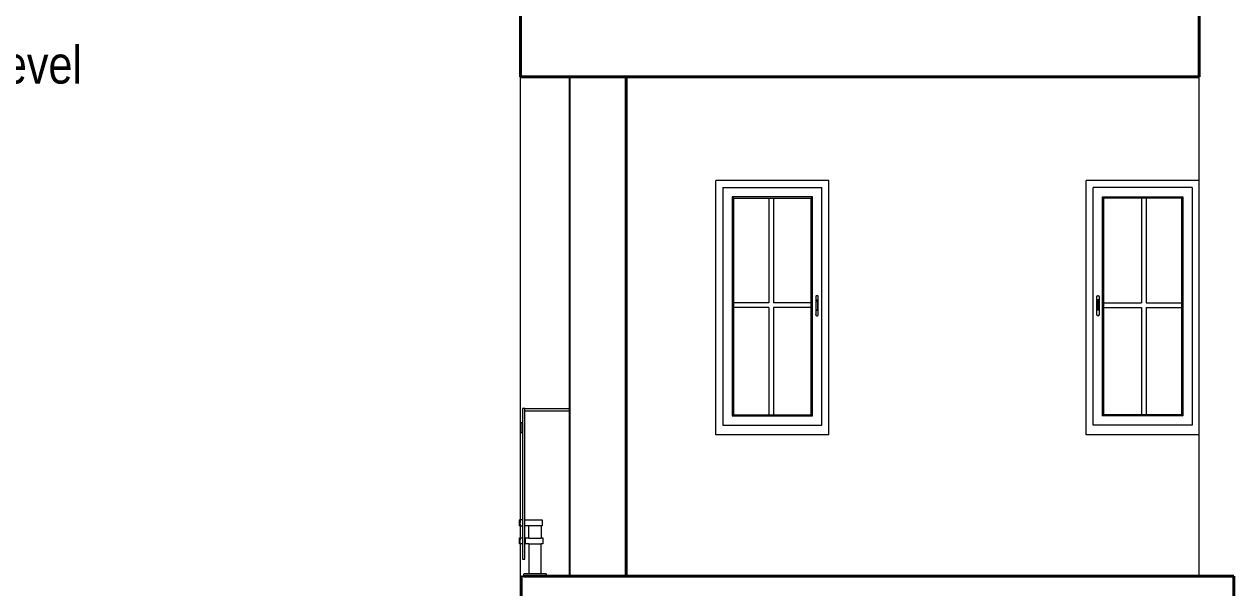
# Model space of a CAD drawing. Header units: inches. Extents: x 137851 to 141026, y -21374 to -19129.
# Drawn here: x 139153.2 to 139410, y -21066.2 to -20946.6 of the extents above; entities that cross this region are included whole.
import ezdxf

# ---------------------------------------------------------------- set-up
doc = ezdxf.new("R2010")
doc.units = ezdxf.units.IN
doc.header["$LTSCALE"] = 0.5
doc.header["$MEASUREMENT"] = 0
for name, color, linetype, lineweight in [('Annotate-Bold.w', 187, 'Continuous', 18), ('HACTH', 253, 'Continuous', 9), ('PARAPET', 50, 'Continuous', 13), ('wall', 1, 'Continuous', 40), ('wall light', 6, 'Continuous', 25), ('window', 4, 'Continuous', 13)]:
    doc.layers.add(name, color=color, linetype=linetype, lineweight=lineweight)
doc.styles.add('arial', font='arial.ttf')

msp = doc.modelspace()

# ---------------------------------------------------------------- linework, layer by layer
at = {"layer": 'HACTH'}
for p, q in [((139402.69, -20979.73), (139402.69, -20957.73)), ((139281.04, -21063.73), (139269.04, -21063.73))]:
    msp.add_line(p, q, dxfattribs=at)
at = {"layer": 'PARAPET'}
for p, q in [((139258.56, -21051.86), (139258.56, -20957.73)), ((139258.56, -21055.64), (139258.56, -21053.06)), ((139258.56, -21063.73), (139258.56, -21056.88))]:
    msp.add_line(p, q, dxfattribs=at)
at = {"layer": 'wall'}
for p, q in [((139258.56, -20957.73), (139258.56, -20943.73)), ((139402.69, -20957.73), (139402.69, -20943.73)), ((139258.56, -20957.73), (139269.04, -20957.73)), ((139269.04, -20957.73), (139281.04, -20957.73)), ((139281.04, -20957.73), (139402.69, -20957.73)), ((139281.04, -21035.73), (139281.04, -20957.73)), ((139281.04, -21063.73), (139281.04, -21035.73)), ((139258.71, -21068.73), (139258.71, -21063.73)), ((139402.69, -21063.73), (139259.18, -21063.73)), ((139402.69, -21063.73), (139410.04, -21063.73)), ((139410.04, -21063.73), (139410.04, -21068.73))]:
    msp.add_line(p, q, dxfattribs=at)
at = {"layer": 'wall light'}
msp.add_line((139269.04, -21063.73), (139269.04, -20957.73), dxfattribs=at)
at = {"layer": 'window'}
for p, q in [((139300.04, -21033.73), (139300.04, -20979.73)), ((139324.04, -20979.73), (139300.04, -20979.73)), ((139324.04, -21033.73), (139324.04, -20979.73)), ((139378.69, -21033.73), (139378.69, -20979.73)), ((139402.69, -20979.73), (139378.69, -20979.73)), ((139402.69, -21063.73), (139402.69, -20979.73)), ((139301.54, -20981.23), (139322.55, -20981.23)), ((139301.54, -20981.23), (139301.54, -21031.73)), ((139322.55, -21031.73), (139322.55, -20981.23)), ((139380.19, -21031.73), (139380.19, -20981.23)), ((139401.2, -20981.23), (139380.19, -20981.23)), ((139401.2, -20981.23), (139401.2, -21031.73)), ((139320.55, -20983.23), (139303.54, -20983.23)), ((139303.54, -20983.23), (139303.54, -21029.73)), ((139303.79, -20983.48), (139303.54, -20983.23)), ((139303.79, -20983.48), (139303.79, -21029.48)), ((139303.79, -20983.48), (139320.3, -20983.48)), ((139311.3, -20983.48), (139311.3, -21005.69)), ((139312.3, -20983.48), (139312.3, -21005.69)), ((139320.3, -20983.48), (139320.55, -20983.23)), ((139320.3, -21029.48), (139320.3, -20983.48)), ((139320.55, -21029.73), (139320.55, -20983.23)), ((139382.19, -21029.73), (139382.19, -20983.23)), ((139382.19, -20983.23), (139399.2, -20983.23)), ((139382.44, -20983.48), (139382.19, -20983.23)), ((139382.44, -21029.48), (139382.44, -20983.48)), ((139398.95, -20983.48), (139382.44, -20983.48)), ((139390.44, -20983.48), (139390.44, -21005.69)), ((139391.44, -20983.48), (139391.44, -21005.69)), ((139398.95, -20983.48), (139399.2, -20983.23)), ((139398.95, -20983.48), (139398.95, -21029.48)), ((139399.2, -20983.23), (139399.2, -21029.73)), ((139311.3, -21005.69), (139303.79, -21005.69)), ((139320.3, -21005.69), (139312.3, -21005.69)), ((139321.27, -21004.37), (139321.26, -21004.41)), ((139321.26, -21004.41), (139321.26, -21004.45)), ((139321.26, -21004.45), (139321.26, -21008.22)), ((139321.29, -21004.33), (139321.27, -21004.37)), ((139321.31, -21004.3), (139321.29, -21004.33)), ((139321.34, -21004.27), (139321.31, -21004.3)), ((139321.37, -21004.25), (139321.34, -21004.27)), ((139321.35, -21005.22), (139321.36, -21005.19)), ((139321.35, -21005.24), (139321.35, -21005.22)), ((139321.35, -21005.52), (139321.35, -21005.24)), ((139321.35, -21005.49), (139321.36, -21005.47)), ((139321.35, -21005.52), (139321.35, -21005.49)), ((139321.35, -21007.14), (139321.35, -21005.52)), ((139321.36, -21005.19), (139321.37, -21005.17)), ((139321.36, -21005.47), (139321.37, -21005.45)), ((139321.41, -21004.23), (139321.37, -21004.25)), ((139321.37, -21005.17), (139321.39, -21005.15)), ((139321.37, -21005.45), (139321.39, -21005.42)), ((139321.39, -21005.15), (139321.4, -21005.13)), ((139321.39, -21005.42), (139321.4, -21005.4)), ((139321.4, -21005.13), (139321.43, -21005.11)), ((139321.4, -21005.4), (139321.43, -21005.39)), ((139321.45, -21004.21), (139321.41, -21004.23)), ((139321.43, -21005.11), (139321.45, -21005.1)), ((139321.43, -21005.39), (139321.45, -21005.37)), ((139321.49, -21004.2), (139321.45, -21004.21)), ((139321.45, -21005.1), (139321.48, -21005.09)), ((139321.45, -21005.37), (139321.48, -21005.36)), ((139321.48, -21005.09), (139321.51, -21005.08)), ((139321.48, -21005.36), (139321.51, -21005.36)), ((139321.54, -21004.2), (139321.49, -21004.2)), ((139321.51, -21005.08), (139321.54, -21005.08)), ((139321.51, -21005.36), (139321.54, -21005.36)), ((139321.58, -21004.2), (139321.54, -21004.2)), ((139321.54, -21005.08), (139321.56, -21005.08)), ((139321.54, -21005.36), (139321.56, -21005.36)), ((139321.56, -21005.08), (139321.59, -21005.09)), ((139321.56, -21005.36), (139321.59, -21005.36)), ((139321.62, -21004.21), (139321.58, -21004.2)), ((139321.59, -21005.09), (139321.62, -21005.1)), ((139321.59, -21005.36), (139321.62, -21005.37)), ((139321.66, -21004.23), (139321.62, -21004.21)), ((139321.62, -21005.1), (139321.64, -21005.11)), ((139321.62, -21005.37), (139321.64, -21005.39)), ((139321.64, -21005.11), (139321.67, -21005.13)), ((139321.64, -21005.39), (139321.67, -21005.4)), ((139321.7, -21004.25), (139321.66, -21004.23)), ((139321.67, -21005.13), (139321.69, -21005.15)), ((139321.67, -21005.4), (139321.69, -21005.42)), ((139321.69, -21005.15), (139321.7, -21005.17)), ((139321.69, -21005.42), (139321.7, -21005.45)), ((139321.73, -21004.27), (139321.7, -21004.25)), ((139321.7, -21005.17), (139321.71, -21005.19)), ((139321.7, -21005.45), (139321.71, -21005.47)), ((139321.71, -21005.19), (139321.72, -21005.22)), ((139321.71, -21005.47), (139321.72, -21005.49)), ((139321.72, -21005.22), (139321.72, -21005.24)), ((139321.72, -21007.14), (139321.72, -21005.24)), ((139321.72, -21005.49), (139321.72, -21005.52)), ((139321.76, -21004.3), (139321.73, -21004.27)), ((139321.78, -21004.33), (139321.76, -21004.3)), ((139321.8, -21004.37), (139321.78, -21004.33)), ((139321.81, -21004.41), (139321.8, -21004.37)), ((139321.81, -21004.45), (139321.8, -21004.37)), ((139321.81, -21004.45), (139321.81, -21004.41)), ((139321.81, -21008.22), (139321.81, -21004.45)), ((139380.93, -21004.45), (139380.95, -21004.37)), ((139380.93, -21004.45), (139380.94, -21004.41)), ((139380.93, -21008.22), (139380.93, -21004.45)), ((139380.94, -21004.41), (139380.95, -21004.37)), ((139380.95, -21004.37), (139380.96, -21004.33)), ((139380.96, -21004.33), (139380.99, -21004.3)), ((139381.01, -21004.27), (139380.99, -21004.3)), ((139381.05, -21004.25), (139381.01, -21004.27)), ((139381.03, -21005.22), (139381.02, -21005.24)), ((139381.02, -21005.24), (139381.02, -21007.14)), ((139381.04, -21005.17), (139381.03, -21005.19)), ((139381.03, -21005.19), (139381.03, -21005.22)), ((139381.06, -21005.15), (139381.04, -21005.17)), ((139381.05, -21004.25), (139381.08, -21004.23)), ((139381.08, -21005.13), (139381.06, -21005.15)), ((139381.12, -21004.21), (139381.08, -21004.23)), ((139381.1, -21005.11), (139381.08, -21005.13)), ((139381.12, -21005.1), (139381.1, -21005.11)), ((139381.17, -21004.2), (139381.12, -21004.21)), ((139381.15, -21005.09), (139381.12, -21005.1)), ((139381.18, -21005.08), (139381.15, -21005.09)), ((139381.21, -21004.2), (139381.17, -21004.2)), ((139381.21, -21005.08), (139381.18, -21005.08)), ((139381.25, -21004.2), (139381.21, -21004.2)), ((139381.24, -21005.08), (139381.21, -21005.08)), ((139381.27, -21005.09), (139381.24, -21005.08)), ((139381.25, -21004.2), (139381.29, -21004.21)), ((139381.29, -21005.1), (139381.27, -21005.09)), ((139381.29, -21004.21), (139381.33, -21004.23)), ((139381.32, -21005.11), (139381.29, -21005.1)), ((139381.34, -21005.13), (139381.32, -21005.11)), ((139381.33, -21004.23), (139381.37, -21004.25)), ((139381.36, -21005.15), (139381.34, -21005.13)), ((139381.37, -21005.17), (139381.36, -21005.15)), ((139381.37, -21004.25), (139381.4, -21004.27)), ((139381.38, -21005.19), (139381.37, -21005.17)), ((139381.39, -21005.22), (139381.38, -21005.19)), ((139381.39, -21005.24), (139381.39, -21005.22)), ((139381.39, -21007.14), (139381.39, -21005.24)), ((139381.4, -21004.27), (139381.43, -21004.3)), ((139381.45, -21004.33), (139381.43, -21004.3)), ((139381.47, -21004.37), (139381.45, -21004.33)), ((139381.48, -21004.41), (139381.47, -21004.37)), ((139381.48, -21004.41), (139381.48, -21004.45)), ((139381.48, -21004.45), (139381.48, -21008.22)), ((139382.44, -21005.69), (139390.44, -21005.69)), ((139391.44, -21005.69), (139398.95, -21005.69)), ((139311.3, -21006.69), (139303.79, -21006.69)), ((139311.3, -21006.69), (139311.3, -21029.48)), ((139312.3, -21006.69), (139312.3, -21029.48)), ((139320.3, -21006.69), (139312.3, -21006.69)), ((139321.26, -21008.25), (139321.26, -21008.22)), ((139321.26, -21008.22), (139321.27, -21008.29)), ((139321.26, -21008.25), (139321.27, -21008.29)), ((139321.27, -21008.29), (139321.29, -21008.33)), ((139321.29, -21008.33), (139321.31, -21008.36)), ((139321.31, -21008.36), (139321.34, -21008.39)), ((139321.34, -21008.39), (139321.37, -21008.42)), ((139321.35, -21007.14), (139321.35, -21007.17)), ((139321.35, -21007.17), (139321.36, -21007.19)), ((139321.36, -21007.19), (139321.37, -21007.22)), ((139321.37, -21007.22), (139321.39, -21007.24)), ((139321.37, -21008.42), (139321.41, -21008.44)), ((139321.39, -21007.24), (139321.4, -21007.26)), ((139321.4, -21007.26), (139321.43, -21007.28)), ((139321.41, -21008.44), (139321.45, -21008.45)), ((139321.43, -21007.28), (139321.45, -21007.29)), ((139321.45, -21007.29), (139321.48, -21007.3)), ((139321.45, -21008.45), (139321.49, -21008.46)), ((139321.48, -21007.3), (139321.51, -21007.31)), ((139321.49, -21008.46), (139321.54, -21008.46)), ((139321.51, -21007.31), (139321.54, -21007.31)), ((139321.54, -21007.31), (139321.56, -21007.31)), ((139321.54, -21008.46), (139321.58, -21008.46)), ((139321.56, -21007.31), (139321.59, -21007.3)), ((139321.58, -21008.46), (139321.62, -21008.45)), ((139321.59, -21007.3), (139321.62, -21007.29)), ((139321.62, -21007.29), (139321.64, -21007.28)), ((139321.62, -21008.45), (139321.66, -21008.44)), ((139321.64, -21007.28), (139321.67, -21007.26)), ((139321.66, -21008.44), (139321.7, -21008.42)), ((139321.67, -21007.26), (139321.69, -21007.24)), ((139321.69, -21007.24), (139321.7, -21007.22)), ((139321.7, -21007.22), (139321.71, -21007.19)), ((139321.7, -21008.42), (139321.73, -21008.39)), ((139321.71, -21007.19), (139321.72, -21007.17)), ((139321.72, -21007.17), (139321.72, -21007.14)), ((139321.73, -21008.39), (139321.76, -21008.36)), ((139321.76, -21008.36), (139321.78, -21008.33)), ((139321.78, -21008.33), (139321.8, -21008.29)), ((139321.8, -21008.29), (139321.81, -21008.25)), ((139321.81, -21008.25), (139321.81, -21008.22)), ((139380.94, -21008.25), (139380.93, -21008.22)), ((139380.95, -21008.29), (139380.94, -21008.25)), ((139380.95, -21008.29), (139380.96, -21008.33)), ((139380.96, -21008.33), (139380.99, -21008.36)), ((139380.99, -21008.36), (139381.01, -21008.39)), ((139381.05, -21008.42), (139381.01, -21008.39)), ((139381.03, -21007.17), (139381.02, -21007.14)), ((139381.03, -21007.19), (139381.03, -21007.17)), ((139381.04, -21007.22), (139381.03, -21007.19)), ((139381.06, -21007.24), (139381.04, -21007.22)), ((139381.08, -21008.44), (139381.05, -21008.42)), ((139381.08, -21007.26), (139381.06, -21007.24)), ((139381.1, -21007.28), (139381.08, -21007.26)), ((139381.08, -21008.44), (139381.12, -21008.45)), ((139381.12, -21007.29), (139381.1, -21007.28)), ((139381.15, -21007.3), (139381.12, -21007.29)), ((139381.17, -21008.46), (139381.12, -21008.45)), ((139381.18, -21007.31), (139381.15, -21007.3)), ((139381.21, -21008.46), (139381.17, -21008.46)), ((139381.21, -21007.31), (139381.18, -21007.31)), ((139381.24, -21007.31), (139381.21, -21007.31)), ((139381.21, -21008.46), (139381.25, -21008.46)), ((139381.27, -21007.3), (139381.24, -21007.31)), ((139381.25, -21008.46), (139381.29, -21008.45)), ((139381.29, -21007.29), (139381.27, -21007.3)), ((139381.32, -21007.28), (139381.29, -21007.29)), ((139381.33, -21008.44), (139381.29, -21008.45)), ((139381.34, -21007.26), (139381.32, -21007.28)), ((139381.37, -21008.42), (139381.33, -21008.44)), ((139381.36, -21007.24), (139381.34, -21007.26)), ((139381.37, -21007.22), (139381.36, -21007.24)), ((139381.38, -21007.19), (139381.37, -21007.22)), ((139381.37, -21008.42), (139381.4, -21008.39)), ((139381.39, -21007.17), (139381.38, -21007.19)), ((139381.39, -21007.14), (139381.39, -21007.17)), ((139381.4, -21008.39), (139381.43, -21008.36)), ((139381.43, -21008.36), (139381.45, -21008.33)), ((139381.47, -21008.29), (139381.45, -21008.33)), ((139381.48, -21008.22), (139381.47, -21008.29)), ((139381.48, -21008.25), (139381.47, -21008.29)), ((139381.48, -21008.25), (139381.48, -21008.22)), ((139382.44, -21006.69), (139390.44, -21006.69)), ((139390.44, -21006.69), (139390.44, -21029.48)), ((139391.44, -21006.69), (139398.95, -21006.69)), ((139391.44, -21006.69), (139391.44, -21029.48)), ((139259.52, -21028.14), (139259, -21028.14)), ((139259, -21028.14), (139259, -21060.15)), ((139259.52, -21060.15), (139259.52, -21028.14)), ((139259.52, -21028.14), (139269.04, -21028.14)), ((139259.52, -21028.67), (139269.04, -21028.67)), ((139259, -21031.17), (139258.67, -21031.17)), ((139258.67, -21031.17), (139258.67, -21033.34)), ((139303.79, -21029.48), (139303.54, -21029.73)), ((139303.54, -21029.73), (139320.55, -21029.73)), ((139303.79, -21029.48), (139320.3, -21029.48)), ((139320.55, -21029.73), (139320.3, -21029.48)), ((139382.19, -21029.73), (139382.44, -21029.48)), ((139399.2, -21029.73), (139382.19, -21029.73)), ((139398.95, -21029.48), (139382.44, -21029.48)), ((139398.95, -21029.48), (139399.2, -21029.73)), ((139259, -21033.34), (139258.67, -21033.34)), ((139324.04, -21033.73), (139300.04, -21033.73)), ((139301.54, -21031.73), (139322.55, -21031.73)), ((139402.69, -21033.73), (139378.69, -21033.73)), ((139401.2, -21031.73), (139380.19, -21031.73)), ((139259, -21051.79), (139258.37, -21051.79)), ((139258.37, -21053.07), (139258.37, -21051.79)), ((139258.56, -21052.05), (139258.56, -21051.91)), ((139259.52, -21051.79), (139263.2, -21051.79)), ((139263.2, -21051.79), (139263.2, -21053.07)), ((139258.37, -21053.07), (139259, -21053.07)), ((139258.56, -21052.33), (139258.56, -21052.14)), ((139258.56, -21052.53), (139258.56, -21052.43)), ((139258.56, -21052.81), (139258.56, -21052.63)), ((139258.56, -21053.04), (139258.56, -21052.88)), ((139260.36, -21053.07), (139259.52, -21053.07)), ((139260.36, -21053.03), (139262.99, -21053.03)), ((139260.36, -21053.03), (139260.36, -21053.07)), ((139260.36, -21055.67), (139260.36, -21053.07)), ((139262.99, -21053.03), (139262.99, -21053.07)), ((139263.2, -21053.07), (139262.99, -21053.07)), ((139262.99, -21053.07), (139262.99, -21055.67)), ((139258.37, -21055.63), (139259, -21055.63)), ((139258.37, -21056.91), (139258.37, -21055.63)), ((139259, -21056.91), (139258.37, -21056.91)), ((139258.56, -21055.82), (139258.56, -21055.66)), ((139258.56, -21056.07), (139258.56, -21055.89)), ((139258.56, -21056.27), (139258.56, -21056.17)), ((139258.56, -21056.56), (139258.56, -21056.37)), ((139258.56, -21056.84), (139258.56, -21056.65)), ((139259.52, -21056.1), (139259.63, -21056.1)), ((139259.63, -21056.44), (139259.52, -21056.44)), ((139259.63, -21055.63), (139260.36, -21055.63)), ((139259.63, -21056.91), (139259.63, -21055.63)), ((139260.36, -21056.91), (139259.63, -21056.91)), ((139260.36, -21055.67), (139262.99, -21055.67)), ((139260.36, -21056.87), (139262.99, -21056.87)), ((139260.36, -21056.91), (139260.36, -21056.87)), ((139260.36, -21056.91), (139260.36, -21063.24)), ((139262.99, -21055.63), (139263.3, -21055.63)), ((139262.99, -21063.24), (139262.99, -21056.87)), ((139263.3, -21056.91), (139262.99, -21056.91)), ((139263.3, -21055.63), (139263.3, -21056.91)), ((139259, -21060.15), (139259.52, -21060.15)), ((139258.71, -21063.73), (139258.56, -21063.73)), ((139258.71, -21063.73), (139259.18, -21063.73)), ((139259.18, -21063.73), (139259.29, -21063.29)), ((139259.29, -21063.28), (139259.29, -21063.29)), ((139259.29, -21063.28), (139259.3, -21063.28)), ((139259.29, -21063.29), (139259.29, -21063.29)), ((139259.3, -21063.27), (139259.31, -21063.26)), ((139259.3, -21063.28), (139259.3, -21063.27)), ((139259.3, -21063.27), (139259.3, -21063.27)), ((139259.3, -21063.27), (139259.3, -21063.27)), ((139259.31, -21063.26), (139259.32, -21063.25)), ((139259.31, -21063.26), (139259.31, -21063.26)), ((139259.31, -21063.26), (139259.31, -21063.26)), ((139259.32, -21063.25), (139259.32, -21063.25)), ((139259.32, -21063.25), (139259.33, -21063.25)), ((139259.33, -21063.25), (139259.34, -21063.24)), ((139259.33, -21063.25), (139259.33, -21063.25)), ((139259.34, -21063.24), (139259.34, -21063.24)), ((139259.35, -21063.24), (139259.34, -21063.24)), ((139259.36, -21063.24), (139259.35, -21063.24)), ((139259.35, -21063.24), (139259.35, -21063.24)), ((139259.36, -21063.24), (139259.37, -21063.24)), ((139259.36, -21063.24), (139259.36, -21063.24)), ((139263.98, -21063.24), (139259.37, -21063.24)), ((139263.99, -21063.24), (139263.98, -21063.24)), ((139264, -21063.24), (139263.99, -21063.24)), ((139264, -21063.24), (139264, -21063.24)), ((139264, -21063.24), (139264.01, -21063.24)), ((139264.02, -21063.24), (139264.01, -21063.24)), ((139264.01, -21063.24), (139264.01, -21063.24)), ((139264.02, -21063.24), (139264.02, -21063.25)), ((139264.02, -21063.25), (139264.03, -21063.25)), ((139264.03, -21063.25), (139264.03, -21063.25)), ((139264.03, -21063.25), (139264.04, -21063.26)), ((139264.03, -21063.25), (139264.03, -21063.25)), ((139264.05, -21063.26), (139264.04, -21063.26)), ((139264.04, -21063.26), (139264.04, -21063.26)), ((139264.05, -21063.27), (139264.05, -21063.26)), ((139264.05, -21063.27), (139264.05, -21063.27)), ((139264.06, -21063.27), (139264.05, -21063.27)), ((139264.06, -21063.27), (139264.06, -21063.28)), ((139264.06, -21063.29), (139264.06, -21063.28)), ((139264.06, -21063.28), (139264.06, -21063.28)), ((139264.06, -21063.29), (139264.06, -21063.29)), ((139264.17, -21063.73), (139264.06, -21063.29))]:
    msp.add_line(p, q, dxfattribs=at)

# ---------------------------------------------------------------- texts
at = {"layer": 'Annotate-Bold.w', "ltscale": 0.005, "insert": (139126.01, -20951.17), "char_height": 7.9962, "width": 82.6277, "attachment_point": 2, "style": 'arial'}
msp.add_mtext('\\A1;{\\fArial Narrow|b0|i0|c0|p34;Second Floor Level}', dxfattribs=at)

doc.saveas('drawing.dxf')
